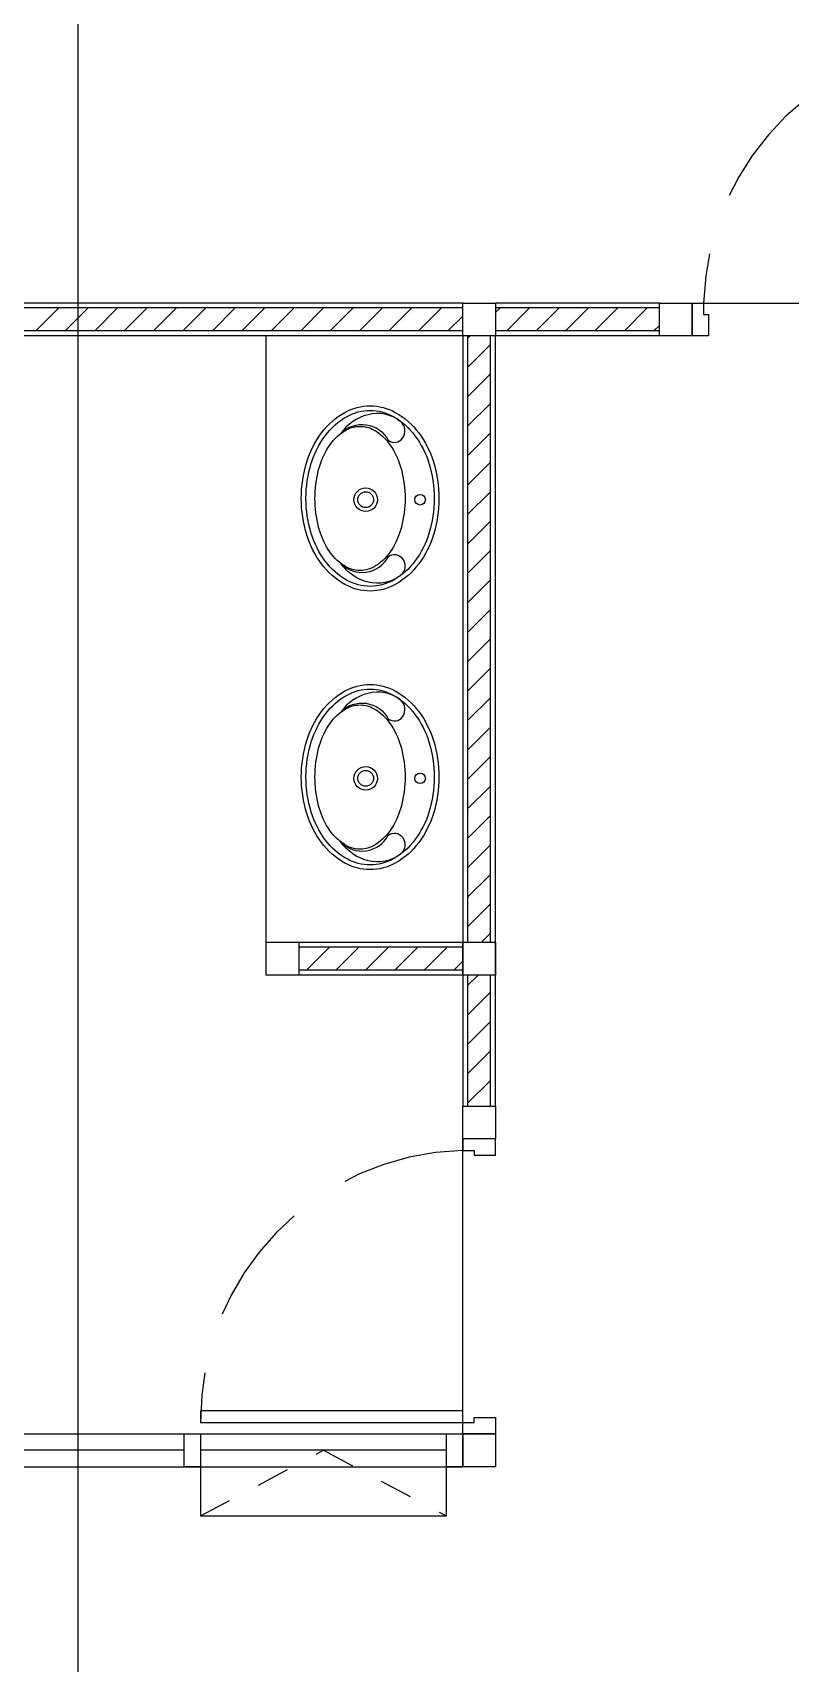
# Model space of a CAD drawing. Header units: millimetres. Extents: x -398 to 816, y -1 to 208.
# Drawn here: x 592.138 to 594.451, y 36.299 to 41.274 of the extents above; entities that cross this region are included whole.
import ezdxf

# ---------------------------------------------------------------- set-up
doc = ezdxf.new("R2010")
doc.units = ezdxf.units.MM
doc.linetypes.add('DASHED', pattern=[0.75, 0.5, -0.25])
for name, color, linetype in [('AA_Door', 3, 'Continuous'), ('AA_Floor', 31, 'Continuous'), ('AA_furn', 11, 'Continuous'), ('AA_Hatch', 8, 'Continuous'), ('AA_Wall', 1, 'Continuous'), ('AA_Window', 4, 'Continuous'), ('AC EXF', 171, 'Continuous')]:
    doc.layers.add(name, color=color, linetype=linetype)

msp = doc.modelspace()

# ---------------------------------------------------------------- linework, layer by layer
at = {"layer": 'AA_Door', "color": 9}
for points in [[(594.1511, 40.3489), (594.1511, 40.4489), (594.1861, 40.4489), (594.1861, 40.4139), (594.2011, 40.4139), (594.2011, 40.3489), (594.1511, 40.3489)], [(593.5511, 37.8989), (593.4511, 37.8989), (593.4511, 37.8639), (593.4861, 37.8639), (593.4861, 37.8489), (593.5511, 37.8489), (593.5511, 37.8989)], [(593.5511, 36.9989), (593.4511, 36.9989), (593.4511, 37.0339), (593.4861, 37.0339), (593.4861, 37.0489), (593.5511, 37.0489), (593.5511, 36.9989)]]:
    msp.add_lwpolyline(points, dxfattribs=at)
msp.add_lwpolyline([(593.4511, 37.0689), (592.6511, 37.0689), (592.6511, 37.0339), (593.4511, 37.0339)], close=True, dxfattribs=at)
at = {"layer": 'AA_Door', "color": 9, "linetype": 'DASHED', "ltscale": 0.75}
for centre, start, end in [((595.0085, 40.4263), 89.4707, 178.4205), ((593.4737, 37.0415), 91.5795, 180.5293)]:
    msp.add_arc(centre, 0.8227, start, end, dxfattribs=at)
at = {"layer": 'AA_Floor', "color": 9}
for p, q in [((594.1861, 40.4489), (594.9811, 40.4489)), ((593.4511, 36.9989), (593.4511, 37.8989))]:
    msp.add_line(p, q, dxfattribs=at)
at = {"layer": 'AA_furn', "color": 9}
for points in [[(593.1684, 39.5704, -0.12778), (593.0915, 39.5904, -0.106194), (593.0199, 39.6532, -0.085342), (592.9752, 39.7415, -0.074814), (592.9584, 39.8529, -0.074814), (592.9752, 39.9644, -0.085342), (593.0199, 40.0527, -0.106194), (593.0915, 40.1154, -0.12778), (593.1684, 40.1354, -0.12778), (593.2453, 40.1154, -0.106194), (593.3169, 40.0527, -0.085342), (593.3616, 39.9644, -0.074814), (593.3784, 39.8529, -0.074814), (593.3616, 39.7415, -0.085342), (593.3169, 39.6532, -0.106194), (593.2453, 39.5904, -0.12778)], [(593.1684, 39.5847, -0.12778), (593.0984, 39.6029, -0.106194), (593.0314, 39.6617, -0.085342), (592.9888, 39.7457, -0.074814), (592.9727, 39.8529, -0.074814), (592.9888, 39.9602, -0.085342), (593.0314, 40.0442, -0.106194), (593.0984, 40.103, -0.12778), (593.1684, 40.1212, -0.12778), (593.2384, 40.103, -0.106194), (593.3054, 40.0442, -0.085342), (593.348, 39.9602, -0.074814), (593.3641, 39.8529, -0.074814), (593.348, 39.7457, -0.085342), (593.3054, 39.6617, -0.106194), (593.2384, 39.6029, -0.12778)], [(593.1376, 40.0728, -0.147293), (593.1864, 40.0581, -0.107138), (593.2348, 40.0084, -0.076503), (593.2639, 39.9408, -0.063457), (593.2751, 39.853, -0.063457), (593.2639, 39.7651, -0.076503), (593.2348, 39.6975, -0.107138), (593.1864, 39.6478, -0.147293), (593.1376, 39.6331, -0.147293), (593.0888, 39.6478, -0.107138), (593.0404, 39.6975, -0.076503), (593.0113, 39.7651, -0.063457), (593.0001, 39.853, -0.063457), (593.0113, 39.9408, -0.076503), (593.0404, 40.0084, -0.107138), (593.0888, 40.0581, -0.147293)], [(593.1684, 38.7204, -0.12778), (593.0915, 38.7404, -0.106194), (593.0199, 38.8032, -0.085342), (592.9752, 38.8915, -0.074814), (592.9584, 39.0029, -0.074814), (592.9752, 39.1144, -0.085342), (593.0199, 39.2027, -0.106194), (593.0915, 39.2654, -0.12778), (593.1684, 39.2854, -0.12778), (593.2453, 39.2654, -0.106194), (593.3169, 39.2027, -0.085342), (593.3616, 39.1144, -0.074814), (593.3784, 39.0029, -0.074814), (593.3616, 38.8915, -0.085342), (593.3169, 38.8032, -0.106194), (593.2453, 38.7404, -0.12778)], [(593.1684, 38.7347, -0.12778), (593.0984, 38.7529, -0.106194), (593.0314, 38.8117, -0.085342), (592.9888, 38.8957, -0.074814), (592.9727, 39.0029, -0.074814), (592.9888, 39.1102, -0.085342), (593.0314, 39.1942, -0.106194), (593.0984, 39.253, -0.12778), (593.1684, 39.2712, -0.12778), (593.2384, 39.253, -0.106194), (593.3054, 39.1942, -0.085342), (593.348, 39.1102, -0.074814), (593.3641, 39.0029, -0.074814), (593.348, 38.8957, -0.085342), (593.3054, 38.8117, -0.106194), (593.2384, 38.7529, -0.12778)], [(593.1376, 39.2228, -0.147293), (593.1864, 39.2081, -0.107138), (593.2348, 39.1584, -0.076503), (593.2639, 39.0908, -0.063457), (593.2751, 39.003, -0.063457), (593.2639, 38.9151, -0.076503), (593.2348, 38.8475, -0.107138), (593.1864, 38.7978, -0.147293), (593.1376, 38.7831, -0.147293), (593.0888, 38.7978, -0.107138), (593.0404, 38.8475, -0.076503), (593.0113, 38.9151, -0.063457), (593.0001, 39.003, -0.063457), (593.0113, 39.0908, -0.076503), (593.0404, 39.1584, -0.107138), (593.0888, 39.2081, -0.147293)]]:
    msp.add_lwpolyline(points, format="xyb", close=True, dxfattribs=at)
for points in [[(593.0789, 40.0511, -0.511627), (593.2236, 40.0306, 0.433862), (593.2676, 40.0367, 0.383662), (593.2615, 40.088, 0.231311), (593.1621, 40.1082, 0.182861), (593.0789, 40.0511, 0.790231)], [(593.0791, 39.6548, 0.512124), (593.2236, 39.6752, -0.433862), (593.2676, 39.6691, -0.383662), (593.2615, 39.6178, -0.231311), (593.1621, 39.5976, -0.183091), (593.0791, 39.6548, -0.790231)], [(593.0789, 39.2011, -0.511627), (593.2236, 39.1806, 0.433862), (593.2676, 39.1867, 0.383662), (593.2615, 39.238, 0.231311), (593.1621, 39.2582, 0.182861), (593.0789, 39.2011, 0.790231)], [(593.0791, 38.8048, 0.512124), (593.2236, 38.8252, -0.433862), (593.2676, 38.8191, -0.383662), (593.2615, 38.7678, -0.231311), (593.1621, 38.7476, -0.183091), (593.0791, 38.8048, -0.790231)]]:
    msp.add_lwpolyline(points, format="xyb", dxfattribs=at)
for centre, radius in [((593.155, 39.8489), 0.036), ((593.155, 39.8489), 0.0241), ((593.321, 39.8489), 0.0162), ((593.155, 38.9989), 0.036), ((593.155, 38.9989), 0.0241), ((593.321, 38.9989), 0.0162)]:
    msp.add_circle(centre, radius, dxfattribs=at)
at = {"layer": 'AA_Hatch', "color": 9}
for p, q in [((592.1483, 40.3639), (592.2183, 40.4339)), ((592.2381, 40.3639), (592.3081, 40.4339)), ((592.3279, 40.3639), (592.3979, 40.4339)), ((592.4177, 40.3639), (592.4877, 40.4339)), ((592.5075, 40.3639), (592.5775, 40.4339)), ((592.5973, 40.3639), (592.6673, 40.4339)), ((592.6871, 40.3639), (592.7571, 40.4339)), ((592.7769, 40.3639), (592.8469, 40.4339)), ((592.8667, 40.3639), (592.9367, 40.4339)), ((592.9565, 40.3639), (593.0265, 40.4339)), ((593.0463, 40.3639), (593.1163, 40.4339)), ((593.1361, 40.3639), (593.2061, 40.4339)), ((593.2259, 40.3639), (593.2959, 40.4339)), ((593.3158, 40.3639), (593.3858, 40.4339)), ((593.4056, 40.3639), (593.4511, 40.4094)), ((593.5511, 40.4196), (593.5654, 40.4339)), ((593.5852, 40.3639), (593.6552, 40.4339)), ((593.675, 40.3639), (593.745, 40.4339)), ((593.7648, 40.3639), (593.8348, 40.4339)), ((593.8546, 40.3639), (593.9246, 40.4339)), ((593.9444, 40.3639), (594.0144, 40.4339)), ((593.4661, 40.3423), (593.4726, 40.3489)), ((594.0342, 40.3639), (594.0511, 40.3808)), ((593.4661, 40.2525), (593.5361, 40.3225)), ((593.4661, 40.1627), (593.5361, 40.2327)), ((593.4661, 40.0729), (593.5361, 40.1429)), ((593.4661, 39.9831), (593.5361, 40.0531)), ((593.4661, 39.8933), (593.5361, 39.9633)), ((593.4661, 39.8035), (593.5361, 39.8735)), ((593.4661, 39.7137), (593.5361, 39.7837)), ((593.4661, 39.6239), (593.5361, 39.6939)), ((593.4661, 39.5341), (593.5361, 39.6041)), ((593.4661, 39.4443), (593.5361, 39.5143)), ((593.4661, 39.3545), (593.5361, 39.4245)), ((593.4661, 39.2647), (593.5361, 39.3347)), ((593.4661, 39.1749), (593.5361, 39.2449)), ((593.4661, 39.0851), (593.5361, 39.1551)), ((593.4661, 38.9953), (593.5361, 39.0653)), ((593.4661, 38.9055), (593.5361, 38.9755)), ((593.4661, 38.8157), (593.5361, 38.8857)), ((593.4661, 38.7259), (593.5361, 38.7959)), ((593.4661, 38.6361), (593.5361, 38.7061)), ((593.4661, 38.5463), (593.5361, 38.6163)), ((593.5085, 38.4989), (593.5361, 38.5265)), ((592.9511, 38.4803), (592.9547, 38.4839)), ((592.9745, 38.4139), (593.0445, 38.4839)), ((593.0643, 38.4139), (593.1343, 38.4839)), ((593.1541, 38.4139), (593.2241, 38.4839)), ((593.2439, 38.4139), (593.3139, 38.4839)), ((593.3337, 38.4139), (593.4037, 38.4839)), ((593.4235, 38.4139), (593.4511, 38.4415)), ((593.4661, 38.3667), (593.4983, 38.3989)), ((593.4661, 38.2769), (593.5361, 38.3469)), ((593.4661, 38.1871), (593.5361, 38.2571)), ((593.4661, 38.0973), (593.5361, 38.1673)), ((593.4661, 38.0075), (593.5361, 38.0775))]:
    msp.add_line(p, q, dxfattribs=at)
at = {"layer": 'AA_Wall', "color": 9}
for p, q in [((593.4511, 40.4489), (589.5511, 40.4489)), ((593.4511, 40.4489), (593.5511, 40.4489)), ((593.4511, 40.3489), (593.4511, 40.4489)), ((593.4511, 40.4489), (593.5511, 40.4489)), ((593.4511, 40.3489), (593.4511, 40.4489)), ((594.0511, 40.4489), (593.5511, 40.4489)), ((593.5511, 40.4489), (593.5511, 40.3489)), ((593.5511, 40.4489), (593.5511, 40.3489)), ((594.0511, 40.4489), (594.1511, 40.4489)), ((594.0511, 40.3489), (594.0511, 40.4489)), ((594.1511, 40.4489), (594.1511, 40.3489)), ((593.4511, 40.4339), (589.5511, 40.4339)), ((594.0511, 40.4339), (593.5511, 40.4339)), ((593.4511, 40.3639), (589.5511, 40.3639)), ((593.4511, 40.3489), (589.5511, 40.3489)), ((592.8511, 38.4989), (592.8511, 40.3489)), ((593.4511, 40.3489), (593.4511, 37.9989)), ((593.4511, 40.3489), (593.4511, 37.9989)), ((593.4511, 40.3489), (593.4511, 37.9989)), ((593.4511, 40.3489), (593.4511, 37.9989)), ((593.4511, 40.3489), (593.4511, 37.9989)), ((593.5511, 40.3489), (593.4511, 40.3489)), ((593.5511, 40.3489), (593.4511, 40.3489)), ((593.4661, 40.3489), (593.4661, 38.4989)), ((593.4661, 40.3489), (593.4661, 38.4989)), ((593.4661, 40.3489), (593.4661, 38.4989)), ((593.4661, 40.3489), (593.4661, 38.4989)), ((593.4661, 40.3489), (593.4661, 38.4989)), ((593.5361, 38.4989), (593.5361, 40.3489)), ((593.5361, 38.4989), (593.5361, 40.3489)), ((593.5361, 38.4989), (593.5361, 40.3489)), ((593.5361, 38.4989), (593.5361, 40.3489)), ((593.5361, 38.4989), (593.5361, 40.3489)), ((594.0511, 40.3639), (593.5511, 40.3639)), ((594.0511, 40.3489), (593.5511, 40.3489)), ((593.5511, 37.9989), (593.5511, 40.3489)), ((593.5511, 37.9989), (593.5511, 40.3489)), ((593.5511, 37.9989), (593.5511, 40.3489)), ((593.5511, 37.9989), (593.5511, 40.3489)), ((593.5511, 37.9989), (593.5511, 40.3489)), ((594.1511, 40.3489), (594.0511, 40.3489)), ((592.8511, 38.4989), (592.9511, 38.4989)), ((592.8511, 38.3989), (592.8511, 38.4989)), ((592.9511, 38.4989), (593.4511, 38.4989)), ((592.9511, 38.4989), (592.9511, 38.3989)), ((593.4511, 38.4839), (592.9511, 38.4839)), ((593.4511, 38.4989), (593.5511, 38.4989)), ((593.4511, 38.3989), (593.4511, 38.4989)), ((593.5511, 38.4989), (593.5511, 38.3989)), ((593.4511, 38.4139), (592.9511, 38.4139)), ((592.9511, 38.3989), (592.8511, 38.3989)), ((593.4511, 38.3989), (592.9511, 38.3989)), ((593.5511, 38.3989), (593.4511, 38.3989)), ((593.4661, 38.3989), (593.4661, 37.9989)), ((593.4661, 38.3989), (593.4661, 37.9989)), ((593.4661, 38.3989), (593.4661, 37.9989)), ((593.4661, 38.3989), (593.4661, 37.9989)), ((593.4661, 38.3989), (593.4661, 37.9989)), ((593.5361, 37.9989), (593.5361, 38.3989)), ((593.5361, 37.9989), (593.5361, 38.3989)), ((593.5361, 37.9989), (593.5361, 38.3989)), ((593.5361, 37.9989), (593.5361, 38.3989)), ((593.5361, 37.9989), (593.5361, 38.3989)), ((593.4511, 37.9989), (593.5511, 37.9989)), ((593.4511, 37.8989), (593.4511, 37.9989)), ((593.4511, 37.9989), (593.5511, 37.9989)), ((593.4511, 37.8989), (593.4511, 37.9989)), ((593.4511, 37.9989), (593.5511, 37.9989)), ((593.4511, 37.8989), (593.4511, 37.9989)), ((593.4511, 37.9989), (593.5511, 37.9989)), ((593.4511, 37.8989), (593.4511, 37.9989)), ((593.4511, 37.9989), (593.5511, 37.9989)), ((593.4511, 37.8989), (593.4511, 37.9989)), ((593.5511, 37.9989), (593.5511, 37.8989)), ((593.5511, 37.9989), (593.5511, 37.8989)), ((593.5511, 37.9989), (593.5511, 37.8989)), ((593.5511, 37.9989), (593.5511, 37.8989)), ((593.5511, 37.9989), (593.5511, 37.8989)), ((593.5511, 37.8989), (593.4511, 37.8989)), ((593.5511, 37.8989), (593.4511, 37.8989)), ((593.5511, 37.8989), (593.4511, 37.8989)), ((593.5511, 37.8989), (593.4511, 37.8989)), ((593.5511, 37.8989), (593.4511, 37.8989)), ((593.4511, 36.9989), (593.5511, 36.9989)), ((593.4511, 36.8989), (593.4511, 36.9989)), ((593.5511, 36.9989), (593.5511, 36.8989)), ((593.5511, 36.8989), (593.4511, 36.8989))]:
    msp.add_line(p, q, dxfattribs=at)
at = {"layer": 'AA_Window', "color": 9}
for p, q in [((591.9011, 36.9989), (592.7511, 36.9989)), ((592.6011, 36.8989), (592.6011, 36.9989)), ((592.6011, 36.9989), (592.6511, 36.9989)), ((592.6511, 36.9989), (593.4511, 36.9989)), ((592.6511, 36.9989), (592.6511, 36.8989)), ((593.4011, 36.8989), (593.4011, 36.9989)), ((593.4011, 36.9989), (593.4511, 36.9989)), ((593.4511, 36.9989), (593.4511, 36.8989)), ((592.6011, 36.9489), (591.9011, 36.9489)), ((593.4011, 36.9489), (592.6511, 36.9489)), ((591.9011, 36.8989), (592.7511, 36.8989)), ((592.6511, 36.8989), (592.6011, 36.8989)), ((592.6511, 36.8989), (593.4511, 36.8989)), ((592.6511, 36.8989), (592.6511, 36.7489)), ((593.4011, 36.7489), (593.4011, 36.8989)), ((593.4511, 36.8989), (593.4011, 36.8989)), ((592.6511, 36.7489), (593.4011, 36.7489))]:
    msp.add_line(p, q, dxfattribs=at)
at = {"layer": 'AA_Window', "color": 9, "linetype": 'DASHED', "ltscale": 0.2}
for p, q in [((592.6511, 36.7489), (593.0261, 36.9489)), ((593.0261, 36.9489), (593.4011, 36.7489))]:
    msp.add_line(p, q, dxfattribs=at)
at = {"layer": 'AC EXF', "color": 2}
msp.add_line((592.2761, 41.7239), (592.2761, 35.7239), dxfattribs=at)

doc.saveas('drawing.dxf')
